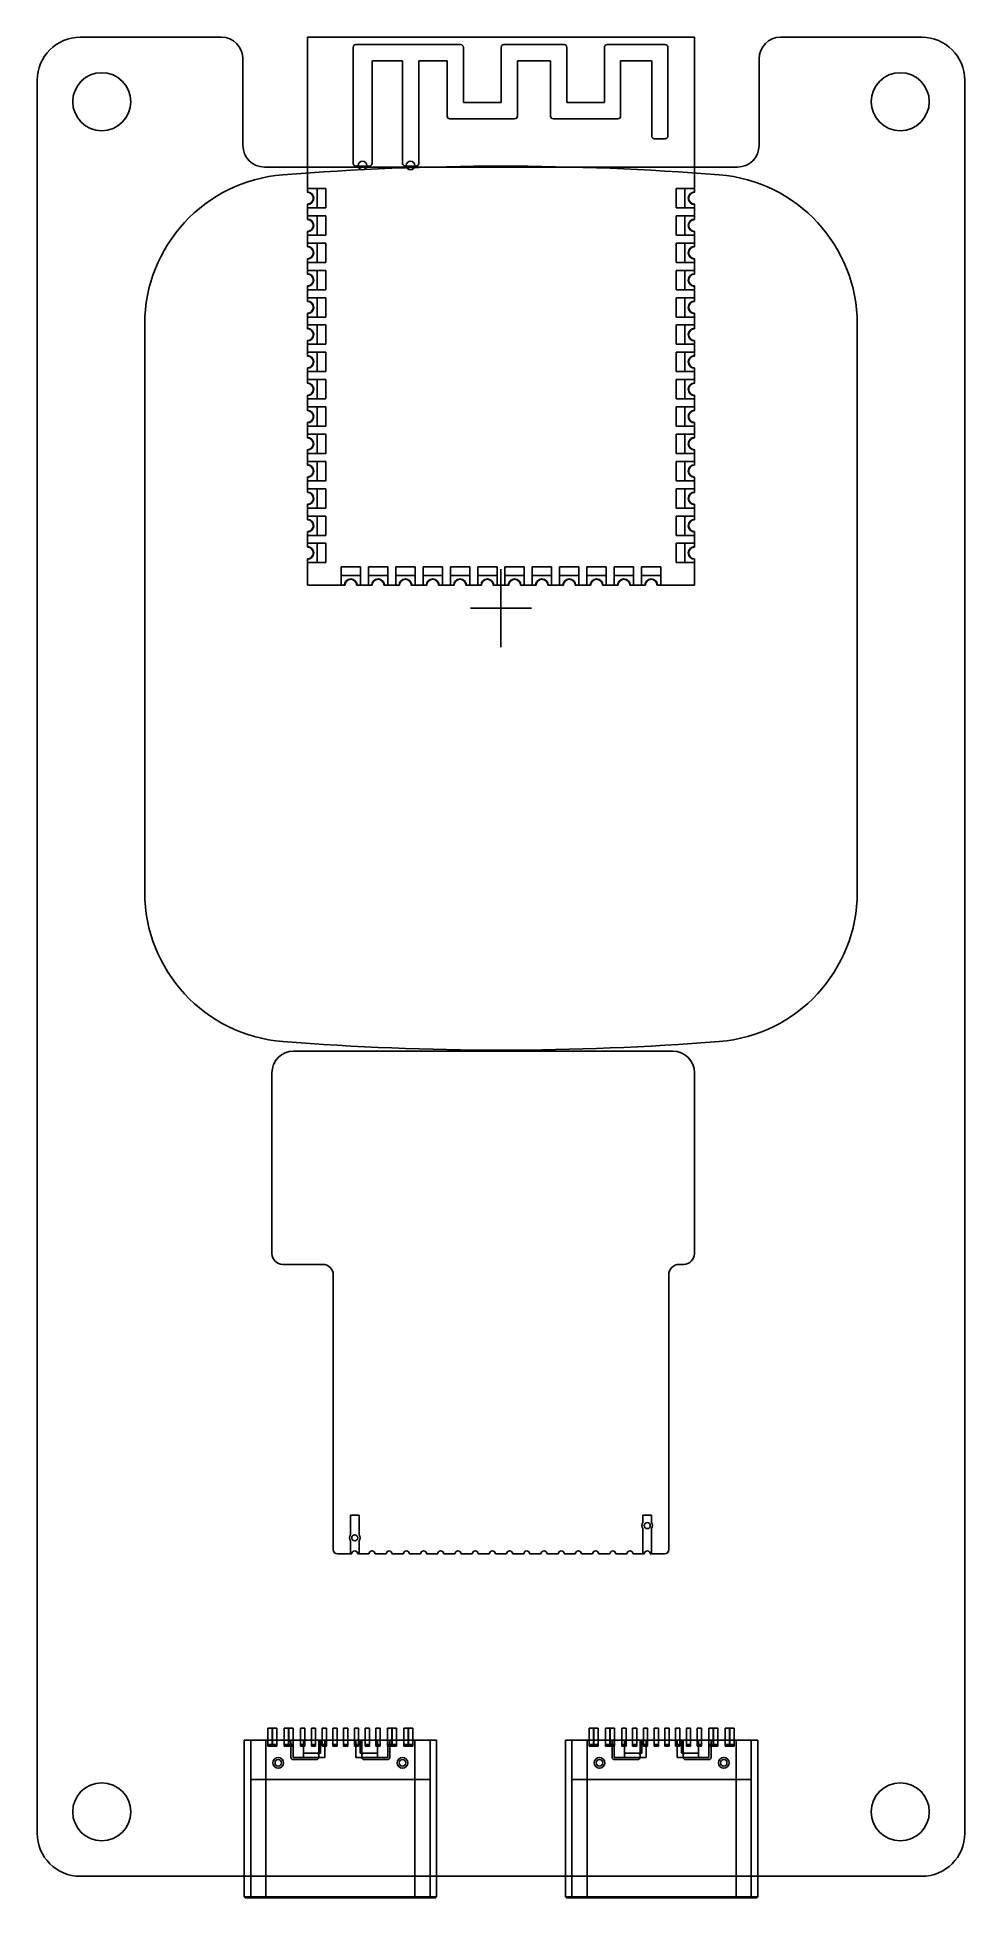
# Model space of a CAD drawing. Header units: millimetres. Extents: x 245 to 288.1, y 200.4 to 287.
import ezdxf

# ---------------------------------------------------------------- set-up
doc = ezdxf.new("R2010")
doc.units = ezdxf.units.MM
doc.header["$LTSCALE"] = 1.21
doc.header["$MEASUREMENT"] = 0
doc.layers.get('0').update_dxf_attribs({"linetype": 'CONTINUOUS'})
for name, color, linetype in [('03___PRT_ALL_CURVES', 7, 'CONTINUOUS'), ('INTFCLR_752352', 7, 'CONTINUOUS'), ('INTFCLR_752352_1', 7, 'CONTINUOUS'), ('INTFCLR_752352_10', 7, 'CONTINUOUS'), ('INTFCLR_752352_13', 7, 'CONTINUOUS'), ('INTFCLR_752352_14', 7, 'CONTINUOUS'), ('INTFCLR_752352_15', 7, 'CONTINUOUS'), ('INTFCLR_752352_16', 7, 'CONTINUOUS'), ('INTFCLR_752352_17', 7, 'CONTINUOUS'), ('INTFCLR_752352_18', 7, 'CONTINUOUS'), ('INTFCLR_752352_2', 7, 'CONTINUOUS'), ('INTFCLR_752352_21', 7, 'CONTINUOUS'), ('INTFCLR_752352_22', 7, 'CONTINUOUS'), ('INTFCLR_752352_23', 7, 'CONTINUOUS'), ('INTFCLR_752352_28', 7, 'CONTINUOUS'), ('INTFCLR_752352_4', 7, 'CONTINUOUS'), ('INTFCLR_752352_6', 7, 'CONTINUOUS'), ('INTFCLR_752352_7', 7, 'CONTINUOUS'), ('INTFCLR_752352_8', 7, 'CONTINUOUS')]:
    doc.layers.add(name, color=color, linetype=linetype)

msp = doc.modelspace()

# ---------------------------------------------------------------- linework, layer by layer
at = {"color": 7, "linetype": 'Continuous'}
for p, q in [((253.533, 287.01), (246.966, 287.01)), ((257.533, 287.01), (257.533, 279.795)), ((275.533, 287.01), (257.533, 287.01)), ((259.784, 286.666), (264.657, 286.666)), ((266.668, 286.666), (269.468, 286.666)), ((271.468, 286.666), (274.168, 286.666)), ((275.533, 279.795), (275.533, 287.01)), ((286.1, 287.01), (279.533, 287.01)), ((254.533, 281.968), (254.533, 286.01)), ((259.657, 281.139), (259.657, 286.539)), ((260.538, 285.912), (260.538, 281.139)), ((261.957, 285.912), (260.538, 285.912)), ((261.957, 281.139), (261.957, 285.912)), ((262.711, 285.912), (262.711, 281.139)), ((264.03, 285.912), (262.711, 285.912)), ((264.03, 283.339), (264.03, 285.912)), ((264.784, 286.539), (264.784, 283.966)), ((266.541, 283.966), (266.541, 286.539)), ((267.295, 285.912), (267.295, 283.339)), ((268.841, 285.912), (267.295, 285.912)), ((268.841, 283.339), (268.841, 285.912)), ((269.595, 286.539), (269.595, 283.966)), ((271.341, 283.966), (271.341, 286.539)), ((272.095, 285.912), (272.095, 283.339)), ((273.541, 285.912), (272.095, 285.912)), ((273.541, 282.413), (273.541, 285.912)), ((274.295, 286.539), (274.295, 282.413)), ((278.533, 286.01), (278.533, 281.968)), ((244.966, 285.01), (244.966, 203.433)), ((288.1, 203.433), (288.1, 285.01)), ((267.168, 283.212), (264.157, 283.212)), ((264.784, 283.966), (266.541, 283.966)), ((271.968, 283.212), (268.968, 283.212)), ((269.595, 283.966), (271.341, 283.966)), ((274.168, 282.286), (273.668, 282.286)), ((277.533, 280.968), (255.533, 280.968)), ((260.411, 281.012), (259.784, 281.012)), ((262.584, 281.012), (262.084, 281.012)), ((257.533, 279.97), (258.383, 279.97)), ((257.983, 279.07), (257.983, 279.97)), ((258.383, 279.97), (258.383, 279.07)), ((274.683, 279.07), (274.683, 279.97)), ((274.683, 279.97), (275.533, 279.97)), ((275.083, 279.97), (275.083, 279.07)), ((257.533, 279.245), (257.533, 278.525)), ((258.383, 279.07), (257.533, 279.07)), ((275.533, 279.07), (274.683, 279.07)), ((275.533, 278.525), (275.533, 279.245)), ((257.533, 278.7), (258.383, 278.7)), ((257.533, 277.975), (257.533, 277.255)), ((257.983, 277.8), (257.983, 278.7)), ((258.383, 278.7), (258.383, 277.8)), ((274.683, 277.8), (274.683, 278.7)), ((274.683, 278.7), (275.533, 278.7)), ((275.083, 278.7), (275.083, 277.8)), ((275.533, 277.255), (275.533, 277.975)), ((258.383, 277.8), (257.533, 277.8)), ((257.533, 277.43), (258.383, 277.43)), ((257.983, 276.53), (257.983, 277.43)), ((258.383, 277.43), (258.383, 276.53)), ((275.533, 277.8), (274.683, 277.8)), ((274.683, 276.53), (274.683, 277.43)), ((274.683, 277.43), (275.533, 277.43)), ((275.083, 277.43), (275.083, 276.53)), ((257.533, 276.705), (257.533, 275.985)), ((258.383, 276.53), (257.533, 276.53)), ((275.533, 276.53), (274.683, 276.53)), ((275.533, 275.985), (275.533, 276.705)), ((257.533, 276.16), (258.383, 276.16)), ((257.533, 275.435), (257.533, 274.715)), ((257.983, 275.26), (257.983, 276.16)), ((258.383, 276.16), (258.383, 275.26)), ((274.683, 275.26), (274.683, 276.16)), ((274.683, 276.16), (275.533, 276.16)), ((275.083, 276.16), (275.083, 275.26)), ((275.533, 274.715), (275.533, 275.435)), ((258.383, 275.26), (257.533, 275.26)), ((257.533, 274.89), (258.383, 274.89)), ((257.983, 273.99), (257.983, 274.89)), ((258.383, 274.89), (258.383, 273.99)), ((275.533, 275.26), (274.683, 275.26)), ((274.683, 273.99), (274.683, 274.89)), ((274.683, 274.89), (275.533, 274.89)), ((275.083, 274.89), (275.083, 273.99)), ((249.966, 273.664), (249.966, 247.222)), ((257.533, 274.165), (257.533, 273.445)), ((258.383, 273.99), (257.533, 273.99)), ((257.533, 273.62), (258.383, 273.62)), ((257.983, 272.72), (257.983, 273.62)), ((258.383, 273.62), (258.383, 272.72)), ((275.533, 273.99), (274.683, 273.99)), ((274.683, 272.72), (274.683, 273.62)), ((274.683, 273.62), (275.533, 273.62)), ((275.083, 273.62), (275.083, 272.72)), ((275.533, 273.445), (275.533, 274.165)), ((283.1, 247.222), (283.1, 273.664)), ((257.533, 272.895), (257.533, 272.175)), ((258.383, 272.72), (257.533, 272.72)), ((275.533, 272.72), (274.683, 272.72)), ((275.533, 272.175), (275.533, 272.895)), ((257.533, 272.35), (258.383, 272.35)), ((257.983, 271.45), (257.983, 272.35)), ((258.383, 272.35), (258.383, 271.45)), ((274.683, 271.45), (274.683, 272.35)), ((274.683, 272.35), (275.533, 272.35)), ((275.083, 272.35), (275.083, 271.45)), ((257.533, 271.625), (257.533, 270.905)), ((258.383, 271.45), (257.533, 271.45)), ((257.533, 271.08), (258.383, 271.08)), ((257.983, 270.18), (257.983, 271.08)), ((258.383, 271.08), (258.383, 270.18)), ((275.533, 271.45), (274.683, 271.45)), ((274.683, 270.18), (274.683, 271.08)), ((274.683, 271.08), (275.533, 271.08)), ((275.083, 271.08), (275.083, 270.18)), ((275.533, 270.905), (275.533, 271.625)), ((257.533, 270.355), (257.533, 269.635)), ((258.383, 270.18), (257.533, 270.18)), ((275.533, 270.18), (274.683, 270.18)), ((275.533, 269.635), (275.533, 270.355)), ((257.533, 269.81), (258.383, 269.81)), ((257.983, 268.91), (257.983, 269.81)), ((258.383, 269.81), (258.383, 268.91)), ((274.683, 268.91), (274.683, 269.81)), ((274.683, 269.81), (275.533, 269.81)), ((275.083, 269.81), (275.083, 268.91)), ((257.533, 269.085), (257.533, 268.365)), ((258.383, 268.91), (257.533, 268.91)), ((257.533, 268.54), (258.383, 268.54)), ((257.983, 267.64), (257.983, 268.54)), ((258.383, 268.54), (258.383, 267.64)), ((275.533, 268.91), (274.683, 268.91)), ((274.683, 267.64), (274.683, 268.54)), ((274.683, 268.54), (275.533, 268.54)), ((275.083, 268.54), (275.083, 267.64)), ((275.533, 268.365), (275.533, 269.085)), ((257.533, 267.815), (257.533, 267.095)), ((258.383, 267.64), (257.533, 267.64)), ((275.533, 267.64), (274.683, 267.64)), ((275.533, 267.095), (275.533, 267.815)), ((257.533, 267.27), (258.383, 267.27)), ((257.983, 266.37), (257.983, 267.27)), ((258.383, 267.27), (258.383, 266.37)), ((274.683, 266.37), (274.683, 267.27)), ((274.683, 267.27), (275.533, 267.27)), ((275.083, 267.27), (275.083, 266.37)), ((257.533, 266.545), (257.533, 265.825)), ((258.383, 266.37), (257.533, 266.37)), ((257.533, 266), (258.383, 266)), ((257.983, 265.1), (257.983, 266)), ((258.383, 266), (258.383, 265.1)), ((275.533, 266.37), (274.683, 266.37)), ((274.683, 265.1), (274.683, 266)), ((274.683, 266), (275.533, 266)), ((275.083, 266), (275.083, 265.1)), ((275.533, 265.825), (275.533, 266.545)), ((257.533, 265.275), (257.533, 264.555)), ((258.383, 265.1), (257.533, 265.1)), ((275.533, 265.1), (274.683, 265.1)), ((275.533, 264.555), (275.533, 265.275)), ((257.533, 264.73), (258.383, 264.73)), ((257.983, 263.83), (257.983, 264.73)), ((258.383, 264.73), (258.383, 263.83)), ((274.683, 263.83), (274.683, 264.73)), ((274.683, 264.73), (275.533, 264.73)), ((275.083, 264.73), (275.083, 263.83)), ((257.533, 264.005), (257.533, 263.285)), ((258.383, 263.83), (257.533, 263.83)), ((257.533, 263.46), (258.383, 263.46)), ((257.983, 262.56), (257.983, 263.46)), ((258.383, 263.46), (258.383, 262.56)), ((275.533, 263.83), (274.683, 263.83)), ((274.683, 262.56), (274.683, 263.46)), ((274.683, 263.46), (275.533, 263.46)), ((275.083, 263.46), (275.083, 262.56)), ((275.533, 263.285), (275.533, 264.005)), ((257.533, 262.735), (257.533, 261.51)), ((258.383, 262.56), (257.533, 262.56)), ((259.098, 261.51), (259.098, 262.36)), ((259.098, 262.36), (259.998, 262.36)), ((259.998, 262.36), (259.998, 261.51)), ((260.368, 261.51), (260.368, 262.36)), ((260.368, 262.36), (261.268, 262.36)), ((261.268, 262.36), (261.268, 261.51)), ((261.638, 261.51), (261.638, 262.36)), ((261.638, 262.36), (262.538, 262.36)), ((262.538, 262.36), (262.538, 261.51)), ((262.908, 261.51), (262.908, 262.36)), ((262.908, 262.36), (263.808, 262.36)), ((263.808, 262.36), (263.808, 261.51)), ((264.178, 261.51), (264.178, 262.36)), ((264.178, 262.36), (265.078, 262.36)), ((265.078, 262.36), (265.078, 261.51)), ((265.448, 261.51), (265.448, 262.36)), ((265.448, 262.36), (266.348, 262.36)), ((266.348, 262.36), (266.348, 261.51)), ((266.718, 261.51), (266.718, 262.36)), ((266.718, 262.36), (267.618, 262.36)), ((267.618, 262.36), (267.618, 261.51)), ((267.988, 261.51), (267.988, 262.36)), ((267.988, 262.36), (268.888, 262.36)), ((268.888, 262.36), (268.888, 261.51)), ((269.258, 261.51), (269.258, 262.36)), ((269.258, 262.36), (270.158, 262.36)), ((270.158, 262.36), (270.158, 261.51)), ((270.528, 261.51), (270.528, 262.36)), ((270.528, 262.36), (271.428, 262.36)), ((271.428, 262.36), (271.428, 261.51)), ((271.798, 261.51), (271.798, 262.36)), ((271.798, 262.36), (272.698, 262.36)), ((272.698, 262.36), (272.698, 261.51)), ((273.068, 261.51), (273.068, 262.36)), ((273.068, 262.36), (273.968, 262.36)), ((273.968, 262.36), (273.968, 261.51)), ((275.533, 262.56), (274.683, 262.56)), ((275.533, 261.51), (275.533, 262.735)), ((257.533, 261.51), (259.273, 261.51)), ((259.998, 261.96), (259.098, 261.96)), ((259.823, 261.51), (260.543, 261.51)), ((261.268, 261.96), (260.368, 261.96)), ((261.093, 261.51), (261.813, 261.51)), ((262.538, 261.96), (261.638, 261.96)), ((262.363, 261.51), (263.083, 261.51)), ((263.808, 261.96), (262.908, 261.96)), ((263.633, 261.51), (264.353, 261.51)), ((265.078, 261.96), (264.178, 261.96)), ((264.903, 261.51), (265.623, 261.51)), ((266.348, 261.96), (265.448, 261.96)), ((266.173, 261.51), (266.893, 261.51)), ((267.618, 261.96), (266.718, 261.96)), ((267.443, 261.51), (268.163, 261.51)), ((268.888, 261.96), (267.988, 261.96)), ((268.713, 261.51), (269.433, 261.51)), ((270.158, 261.96), (269.258, 261.96)), ((269.983, 261.51), (270.703, 261.51)), ((271.428, 261.96), (270.528, 261.96)), ((271.253, 261.51), (271.973, 261.51)), ((272.698, 261.96), (271.798, 261.96)), ((272.523, 261.51), (273.243, 261.51)), ((273.968, 261.96), (273.068, 261.96)), ((273.793, 261.51), (275.533, 261.51)), ((274.529, 239.826), (256.881, 239.826)), ((255.881, 238.826), (255.881, 230.407)), ((275.529, 230.407), (275.529, 238.826)), ((256.381, 229.907), (258.233, 229.907)), ((274.833, 229.907), (275.029, 229.907)), ((258.733, 229.407), (258.733, 216.633)), ((274.333, 216.633), (274.333, 229.407)), ((258.933, 216.433), (259.592, 216.433)), ((259.875, 216.433), (260.392, 216.433)), ((260.675, 216.433), (261.192, 216.433)), ((261.475, 216.433), (261.992, 216.433)), ((262.275, 216.433), (262.792, 216.433)), ((263.075, 216.433), (263.592, 216.433)), ((263.875, 216.433), (264.392, 216.433)), ((264.675, 216.433), (265.192, 216.433)), ((265.475, 216.433), (265.992, 216.433)), ((266.275, 216.433), (266.792, 216.433)), ((267.075, 216.433), (267.592, 216.433)), ((267.875, 216.433), (268.392, 216.433)), ((268.675, 216.433), (269.192, 216.433)), ((269.475, 216.433), (269.992, 216.433)), ((270.275, 216.433), (270.792, 216.433)), ((271.075, 216.433), (271.592, 216.433)), ((271.875, 216.433), (272.392, 216.433)), ((272.675, 216.433), (273.192, 216.433)), ((273.475, 216.433), (274.133, 216.433)), ((246.966, 201.433), (286.1, 201.433))]:
    msp.add_line(p, q, dxfattribs=at)
for centre, radius in [((247.966, 284.01), 1.35), ((285.1, 284.01), 1.35), ((260.088, 281.041), 0.2), ((262.325, 281.041), 0.2), ((247.966, 204.433), 1.35), ((285.1, 204.433), 1.35)]:
    msp.add_circle(centre, radius, dxfattribs=at)
for centre, radius, start, end in [((246.966, 285.01), 2, 90, 180), ((253.533, 286.01), 1, 0, 90), ((259.784, 286.539), 0.127, 90, 180), ((264.657, 286.539), 0.127, 0, 90), ((266.668, 286.539), 0.127, 90, 180), ((269.468, 286.539), 0.127, 0, 90), ((271.468, 286.539), 0.127, 90, 180), ((274.168, 286.539), 0.127, 0, 90), ((279.533, 286.01), 1, 90, 180), ((286.1, 285.01), 2, 0, 90), ((264.157, 283.339), 0.127, 180, 270), ((267.168, 283.339), 0.127, 270, 0), ((268.968, 283.339), 0.127, 180, 270), ((271.968, 283.339), 0.127, 270, 0), ((273.668, 282.413), 0.127, 180, 270), ((274.168, 282.413), 0.127, 270, 0), ((255.533, 281.968), 1, 180, 270), ((277.533, 281.968), 1, 270, 0), ((256.933, 273.664), 6.967, 94.52061, 180), ((266.533, 152.243), 128.767, 85.47939, 94.52061), ((259.784, 281.139), 0.127, 180, 270), ((260.411, 281.139), 0.127, 270, 0), ((262.084, 281.139), 0.127, 180, 270), ((262.584, 281.139), 0.127, 270, 0), ((276.133, 273.664), 6.967, 0, 85.47939), ((257.533, 279.52), 0.295, 270, 90), ((257.533, 279.52), 0.275, 270, 90), ((275.533, 279.52), 0.295, 90, 270), ((275.533, 279.52), 0.275, 90, 270), ((257.533, 278.25), 0.295, 270, 90), ((257.533, 278.25), 0.275, 270, 90), ((275.533, 278.25), 0.295, 90, 270), ((275.533, 278.25), 0.275, 90, 270), ((257.533, 276.98), 0.295, 270, 90), ((257.533, 276.98), 0.275, 270, 90), ((275.533, 276.98), 0.295, 90, 270), ((275.533, 276.98), 0.275, 90, 270), ((257.533, 275.71), 0.295, 270, 90), ((257.533, 275.71), 0.275, 270, 90), ((275.533, 275.71), 0.295, 90, 270), ((275.533, 275.71), 0.275, 90, 270), ((257.533, 274.44), 0.295, 270, 90), ((257.533, 274.44), 0.275, 270, 90), ((275.533, 274.44), 0.295, 90, 270), ((275.533, 274.44), 0.275, 90, 270), ((257.533, 273.17), 0.295, 270, 90), ((257.533, 273.17), 0.275, 270, 90), ((275.533, 273.17), 0.295, 90, 270), ((275.533, 273.17), 0.275, 90, 270), ((257.533, 271.9), 0.295, 270, 90), ((257.533, 271.9), 0.275, 270, 90), ((275.533, 271.9), 0.295, 90, 270), ((275.533, 271.9), 0.275, 90, 270), ((257.533, 270.63), 0.295, 270, 90), ((257.533, 270.63), 0.275, 270, 90), ((275.533, 270.63), 0.295, 90, 270), ((275.533, 270.63), 0.275, 90, 270), ((257.533, 269.36), 0.295, 270, 90), ((257.533, 269.36), 0.275, 270, 90), ((275.533, 269.36), 0.295, 90, 270), ((275.533, 269.36), 0.275, 90, 270), ((257.533, 268.09), 0.295, 270, 90), ((257.533, 268.09), 0.275, 270, 90), ((275.533, 268.09), 0.295, 90, 270), ((275.533, 268.09), 0.275, 90, 270), ((257.533, 266.82), 0.295, 270, 90), ((257.533, 266.82), 0.275, 270, 90), ((275.533, 266.82), 0.295, 90, 270), ((275.533, 266.82), 0.275, 90, 270), ((257.533, 265.55), 0.295, 270, 90), ((257.533, 265.55), 0.275, 270, 90), ((275.533, 265.55), 0.295, 90, 270), ((275.533, 265.55), 0.275, 90, 270), ((257.533, 264.28), 0.295, 270, 90), ((257.533, 264.28), 0.275, 270, 90), ((275.533, 264.28), 0.295, 90, 270), ((275.533, 264.28), 0.275, 90, 270), ((257.533, 263.01), 0.295, 270, 90), ((257.533, 263.01), 0.275, 270, 90), ((275.533, 263.01), 0.295, 90, 270), ((275.533, 263.01), 0.275, 90, 270), ((259.548, 261.51), 0.295, 0, 180), ((259.548, 261.51), 0.275, 0, 180), ((260.818, 261.51), 0.295, 0, 180), ((260.818, 261.51), 0.275, 0, 180), ((262.088, 261.51), 0.295, 0, 180), ((262.088, 261.51), 0.275, 0, 180), ((263.358, 261.51), 0.295, 0, 180), ((263.358, 261.51), 0.275, 0, 180), ((264.628, 261.51), 0.295, 0, 180), ((264.628, 261.51), 0.275, 0, 180), ((265.898, 261.51), 0.295, 0, 180), ((265.898, 261.51), 0.275, 0, 180), ((267.168, 261.51), 0.295, 0, 180), ((267.168, 261.51), 0.275, 0, 180), ((268.438, 261.51), 0.295, 0, 180), ((268.438, 261.51), 0.275, 0, 180), ((269.708, 261.51), 0.295, 0, 180), ((269.708, 261.51), 0.275, 0, 180), ((270.978, 261.51), 0.295, 0, 180), ((270.978, 261.51), 0.275, 0, 180), ((272.248, 261.51), 0.295, 0, 180), ((272.248, 261.51), 0.275, 0, 180), ((273.518, 261.51), 0.295, 0, 180), ((273.518, 261.51), 0.275, 0, 180), ((256.933, 247.222), 6.967, 180, 265.47939), ((276.133, 247.222), 6.967, 274.52061, 0), ((256.881, 238.826), 1, 90, 180), ((266.533, 368.643), 128.767, 265.47939, 274.52061), ((274.529, 238.826), 1, 0, 90), ((256.381, 230.407), 0.5, 180, 270), ((275.029, 230.407), 0.5, 270, 0), ((258.233, 229.407), 0.5, 0, 90), ((274.833, 229.407), 0.5, 90, 180), ((258.933, 216.633), 0.2, 180, 270), ((259.733, 216.433), 0.141, 0, 180), ((260.533, 216.433), 0.141, 0, 180), ((261.333, 216.433), 0.141, 0, 180), ((262.133, 216.433), 0.141, 0, 180), ((262.933, 216.433), 0.141, 0, 180), ((263.733, 216.433), 0.141, 0, 180), ((264.533, 216.433), 0.141, 0, 180), ((265.333, 216.433), 0.141, 0, 180), ((266.133, 216.433), 0.141, 0, 180), ((266.933, 216.433), 0.141, 0, 180), ((267.733, 216.433), 0.141, 0, 180), ((268.533, 216.433), 0.141, 0, 180), ((269.333, 216.433), 0.141, 0, 180), ((270.133, 216.433), 0.141, 0, 180), ((270.933, 216.433), 0.141, 0, 180), ((271.733, 216.433), 0.141, 0, 180), ((272.533, 216.433), 0.141, 0, 180), ((273.333, 216.433), 0.141, 0, 180), ((274.133, 216.633), 0.2, 270, 0), ((246.966, 203.433), 2, 180, 270), ((286.1, 203.433), 2, 270, 0)]:
    msp.add_arc(centre, radius, start, end, dxfattribs=at)
at = {"layer": '03___PRT_ALL_CURVES', "color": 4, "linetype": 'Continuous'}
for p, q in [((249.966, 247.222), (249.966, 273.664)), ((283.1, 273.664), (283.1, 247.222)), ((266.533, 262.262), (266.533, 258.624)), ((265.114, 260.443), (267.952, 260.443)), ((256.881, 239.826), (274.529, 239.826)), ((255.881, 238.826), (255.881, 230.407)), ((275.529, 238.826), (275.529, 230.407)), ((256.381, 229.907), (258.233, 229.907)), ((275.029, 229.907), (274.833, 229.907)), ((258.733, 216.633), (258.733, 229.407)), ((274.333, 216.633), (274.333, 229.407)), ((259.533, 218.233), (259.933, 218.233)), ((259.533, 218.233), (259.533, 217.325)), ((259.933, 218.233), (259.933, 217.325)), ((273.133, 218.233), (273.533, 218.233)), ((273.133, 218.233), (273.133, 217.895)), ((273.533, 218.233), (273.533, 217.895)), ((273.133, 217.612), (273.133, 216.433)), ((273.533, 217.612), (273.533, 216.433)), ((259.533, 217.042), (259.533, 216.433)), ((259.933, 217.042), (259.933, 216.433)), ((259.592, 216.433), (258.933, 216.433)), ((260.392, 216.433), (259.875, 216.433)), ((261.192, 216.433), (260.675, 216.433)), ((261.992, 216.433), (261.475, 216.433)), ((262.792, 216.433), (262.275, 216.433)), ((263.592, 216.433), (263.075, 216.433)), ((264.392, 216.433), (263.875, 216.433)), ((265.192, 216.433), (264.675, 216.433)), ((265.992, 216.433), (265.475, 216.433)), ((266.792, 216.433), (266.275, 216.433)), ((267.592, 216.433), (267.075, 216.433)), ((268.392, 216.433), (267.875, 216.433)), ((269.192, 216.433), (268.675, 216.433)), ((269.475, 216.433), (269.992, 216.433)), ((270.792, 216.433), (270.275, 216.433)), ((271.592, 216.433), (271.075, 216.433)), ((272.392, 216.433), (271.875, 216.433)), ((272.675, 216.433), (273.192, 216.433)), ((274.133, 216.433), (273.475, 216.433))]:
    msp.add_line(p, q, dxfattribs=at)
for centre in [(259.733, 217.183), (273.333, 217.753)]:
    msp.add_circle(centre, 0.141, dxfattribs=at)
for centre, radius, start, end in [((256.933, 273.664), 6.967, 94.52061, 180), ((266.533, 152.243), 128.767, 85.47939, 94.52061), ((276.133, 273.664), 6.967, 0, 85.47939), ((256.933, 247.222), 6.967, 180, 265.47939), ((276.133, 247.222), 6.967, 274.52061, 0), ((256.881, 238.826), 1, 90, 180), ((266.533, 368.643), 128.767, 265.47939, 274.52061), ((274.529, 238.826), 1, 0, 90), ((256.381, 230.407), 0.5, 180, 270), ((275.029, 230.407), 0.5, 270, 0), ((258.233, 229.407), 0.5, 0, 90), ((274.833, 229.407), 0.5, 90, 180), ((259.708, 217.183), 0.225, 141.05756, 218.94244), ((259.758, 217.183), 0.225, 321.05756, 38.94244), ((273.308, 217.753), 0.225, 141.05756, 218.94244), ((273.358, 217.753), 0.225, 321.05756, 38.94244), ((258.933, 216.633), 0.2, 180, 270), ((259.733, 216.433), 0.141, 0, 180), ((260.533, 216.433), 0.141, 0, 180), ((261.333, 216.433), 0.141, 0, 180), ((262.133, 216.433), 0.141, 0, 180), ((262.933, 216.433), 0.141, 0, 180), ((263.733, 216.433), 0.141, 0, 180), ((264.533, 216.433), 0.141, 0, 180), ((265.333, 216.433), 0.141, 0, 180), ((266.133, 216.433), 0.141, 0, 180), ((266.933, 216.433), 0.141, 0, 180), ((267.733, 216.433), 0.141, 0, 180), ((268.533, 216.433), 0.141, 0, 180), ((269.333, 216.433), 0.141, 0, 180), ((270.133, 216.433), 0.141, 0, 180), ((270.933, 216.433), 0.141, 0, 180), ((271.733, 216.433), 0.141, 0, 180), ((272.533, 216.433), 0.141, 0, 180), ((273.333, 216.433), 0.141, 0, 180), ((274.133, 216.633), 0.2, 270, 0)]:
    msp.add_arc(centre, radius, start, end, dxfattribs=at)
at = {"layer": 'INTFCLR_752352', "color": 7, "linetype": 'Continuous'}
for p, q in [((261.473, 208.333), (261.673, 208.333)), ((261.473, 208.333), (261.473, 207.483)), ((261.673, 207.483), (261.673, 208.333)), ((276.413, 208.333), (276.613, 208.333)), ((276.413, 208.333), (276.413, 207.483)), ((276.613, 207.483), (276.613, 208.333)), ((261.473, 207.573), (261.673, 207.573)), ((261.473, 207.533), (261.673, 207.533)), ((261.673, 207.483), (261.473, 207.483)), ((276.413, 207.573), (276.613, 207.573)), ((276.413, 207.533), (276.613, 207.533)), ((276.613, 207.483), (276.413, 207.483))]:
    msp.add_line(p, q, dxfattribs=at)
at = {"layer": 'INTFCLR_752352_1', "color": 7, "linetype": 'Continuous'}
for p, q in [((254.593, 207.763), (263.533, 207.763)), ((254.593, 207.108), (254.593, 207.763)), ((254.893, 205.933), (254.893, 207.763)), ((255.593, 205.933), (255.593, 207.108)), ((256.863, 206.963), (256.863, 207.763)), ((258.343, 206.963), (256.863, 206.963)), ((257.343, 207.763), (257.343, 206.963)), ((258.343, 206.963), (258.343, 207.763)), ((259.783, 206.963), (259.783, 207.763)), ((261.263, 206.963), (259.783, 206.963)), ((260.783, 206.963), (260.783, 207.763)), ((261.263, 207.763), (261.263, 206.963)), ((262.533, 207.108), (262.533, 205.933)), ((263.233, 205.933), (263.233, 207.763)), ((263.533, 207.763), (263.533, 207.108)), ((269.533, 207.763), (278.473, 207.763)), ((269.533, 207.108), (269.533, 207.763)), ((269.833, 205.933), (269.833, 207.763)), ((270.533, 205.933), (270.533, 207.108)), ((271.803, 206.963), (271.803, 207.763)), ((273.283, 206.963), (271.803, 206.963)), ((272.283, 207.763), (272.283, 206.963)), ((273.283, 206.963), (273.283, 207.763)), ((274.723, 206.963), (274.723, 207.763)), ((276.203, 206.963), (274.723, 206.963)), ((275.723, 206.963), (275.723, 207.763)), ((276.203, 207.763), (276.203, 206.963)), ((277.473, 207.108), (277.473, 205.933)), ((278.173, 205.933), (278.173, 207.763)), ((278.473, 207.763), (278.473, 207.108)), ((263.233, 205.933), (254.893, 205.933)), ((278.173, 205.933), (269.833, 205.933))]:
    msp.add_line(p, q, dxfattribs=at)
for centre, radius in [((256.173, 206.713), 0.25), ((261.953, 206.713), 0.25), ((271.113, 206.713), 0.25), ((276.893, 206.713), 0.25), ((256.173, 206.713), 0.15), ((261.953, 206.713), 0.15), ((271.113, 206.713), 0.15), ((276.893, 206.713), 0.15)]:
    msp.add_circle(centre, radius, dxfattribs=at)
at = {"layer": 'INTFCLR_752352_10', "color": 7, "linetype": 'Continuous'}
for p, q in [((260.413, 208.333), (260.213, 208.333)), ((260.213, 207.483), (260.213, 208.333)), ((260.413, 207.483), (260.413, 208.333)), ((275.353, 208.333), (275.153, 208.333)), ((275.153, 207.483), (275.153, 208.333)), ((275.353, 207.483), (275.353, 208.333)), ((260.413, 207.573), (260.213, 207.573)), ((260.213, 207.533), (260.413, 207.533)), ((260.413, 207.483), (260.213, 207.483)), ((275.353, 207.573), (275.153, 207.573)), ((275.153, 207.533), (275.353, 207.533)), ((275.353, 207.483), (275.153, 207.483))]:
    msp.add_line(p, q, dxfattribs=at)
at = {"layer": 'INTFCLR_752352_13', "color": 7, "linetype": 'Continuous'}
for p, q in [((260.913, 208.333), (260.713, 208.333)), ((260.713, 207.483), (260.713, 208.333)), ((260.913, 207.483), (260.913, 208.333)), ((275.853, 208.333), (275.653, 208.333)), ((275.653, 207.483), (275.653, 208.333)), ((275.853, 207.483), (275.853, 208.333)), ((260.913, 207.573), (260.713, 207.573)), ((260.713, 207.533), (260.913, 207.533)), ((260.913, 207.483), (260.713, 207.483)), ((275.853, 207.573), (275.653, 207.573)), ((275.653, 207.533), (275.853, 207.533)), ((275.853, 207.483), (275.653, 207.483))]:
    msp.add_line(p, q, dxfattribs=at)
at = {"layer": 'INTFCLR_752352_14', "color": 7, "linetype": 'Continuous'}
for p, q in [((261.253, 208.333), (261.453, 208.333)), ((261.253, 208.333), (261.253, 207.483)), ((261.453, 207.483), (261.453, 208.333)), ((276.193, 208.333), (276.393, 208.333)), ((276.193, 208.333), (276.193, 207.483)), ((276.393, 207.483), (276.393, 208.333)), ((261.253, 207.573), (261.453, 207.573)), ((261.253, 207.533), (261.453, 207.533)), ((261.453, 207.483), (261.253, 207.483)), ((276.193, 207.573), (276.393, 207.573)), ((276.193, 207.533), (276.393, 207.533)), ((276.393, 207.483), (276.193, 207.483))]:
    msp.add_line(p, q, dxfattribs=at)
at = {"layer": 'INTFCLR_752352_15', "color": 7, "linetype": 'Continuous'}
for p, q in [((259.413, 208.333), (259.213, 208.333)), ((259.213, 207.483), (259.213, 208.333)), ((259.413, 207.483), (259.413, 208.333)), ((274.353, 208.333), (274.153, 208.333)), ((274.153, 207.483), (274.153, 208.333)), ((274.353, 207.483), (274.353, 208.333)), ((259.413, 207.573), (259.213, 207.573)), ((259.213, 207.533), (259.413, 207.533)), ((259.413, 207.483), (259.213, 207.483)), ((274.353, 207.573), (274.153, 207.573)), ((274.153, 207.533), (274.353, 207.533)), ((274.353, 207.483), (274.153, 207.483))]:
    msp.add_line(p, q, dxfattribs=at)
at = {"layer": 'INTFCLR_752352_16', "color": 7, "linetype": 'Continuous'}
for p, q in [((257.213, 208.333), (257.413, 208.333)), ((257.213, 207.483), (257.213, 208.333)), ((257.413, 207.483), (257.413, 208.333)), ((272.153, 208.333), (272.353, 208.333)), ((272.153, 207.483), (272.153, 208.333)), ((272.353, 207.483), (272.353, 208.333)), ((257.213, 207.573), (257.413, 207.573)), ((257.213, 207.533), (257.413, 207.533)), ((257.413, 207.483), (257.213, 207.483)), ((272.153, 207.573), (272.353, 207.573)), ((272.153, 207.533), (272.353, 207.533)), ((272.353, 207.483), (272.153, 207.483))]:
    msp.add_line(p, q, dxfattribs=at)
at = {"layer": 'INTFCLR_752352_17', "color": 7, "linetype": 'Continuous'}
for p, q in [((256.653, 208.333), (256.453, 208.333)), ((256.453, 208.333), (256.453, 207.483)), ((256.653, 207.483), (256.653, 208.333)), ((271.593, 208.333), (271.393, 208.333)), ((271.393, 208.333), (271.393, 207.483)), ((271.593, 207.483), (271.593, 208.333)), ((256.653, 207.573), (256.453, 207.573)), ((256.453, 207.533), (256.653, 207.533)), ((256.653, 207.483), (256.453, 207.483)), ((271.593, 207.573), (271.393, 207.573)), ((271.393, 207.533), (271.593, 207.533)), ((271.593, 207.483), (271.393, 207.483))]:
    msp.add_line(p, q, dxfattribs=at)
at = {"layer": 'INTFCLR_752352_18', "color": 7, "linetype": 'Continuous'}
for p, q in [((262.213, 208.333), (262.013, 208.333)), ((262.013, 208.333), (262.013, 207.483)), ((262.213, 207.483), (262.213, 208.333)), ((277.153, 208.333), (276.953, 208.333)), ((276.953, 208.333), (276.953, 207.483)), ((277.153, 207.483), (277.153, 208.333)), ((262.213, 207.573), (262.013, 207.573)), ((262.013, 207.533), (262.213, 207.533)), ((262.213, 207.483), (262.013, 207.483)), ((277.153, 207.573), (276.953, 207.573)), ((276.953, 207.533), (277.153, 207.533)), ((277.153, 207.483), (276.953, 207.483))]:
    msp.add_line(p, q, dxfattribs=at)
at = {"layer": 'INTFCLR_752352_2', "color": 7, "linetype": 'Continuous'}
for p, q in [((254.893, 207.763), (254.593, 207.763)), ((254.593, 207.763), (254.593, 200.483)), ((254.893, 200.483), (254.893, 207.763)), ((256.663, 207.763), (255.393, 207.763)), ((255.593, 200.433), (255.593, 207.763)), ((256.763, 207.663), (256.763, 206.963)), ((257.343, 207.763), (260.783, 207.763)), ((257.343, 207.163), (257.343, 207.763)), ((258.143, 207.163), (257.343, 207.163)), ((258.063, 206.963), (258.063, 207.763)), ((258.143, 207.163), (258.143, 207.763)), ((259.983, 207.163), (259.983, 207.763)), ((259.983, 207.163), (260.783, 207.163)), ((260.063, 206.963), (260.063, 207.763)), ((260.783, 207.763), (260.783, 207.163)), ((261.363, 207.663), (261.363, 206.963)), ((261.463, 207.763), (262.733, 207.763)), ((262.533, 207.763), (262.533, 200.433)), ((263.533, 207.763), (263.233, 207.763)), ((263.233, 200.483), (263.233, 207.763)), ((263.533, 200.483), (263.533, 207.763)), ((269.833, 207.763), (269.533, 207.763)), ((269.533, 207.763), (269.533, 200.483)), ((269.833, 200.483), (269.833, 207.763)), ((271.603, 207.763), (270.333, 207.763)), ((270.533, 200.433), (270.533, 207.763)), ((271.703, 207.663), (271.703, 206.963)), ((272.283, 207.763), (275.723, 207.763)), ((272.283, 207.163), (272.283, 207.763)), ((273.083, 207.163), (272.283, 207.163)), ((273.003, 206.963), (273.003, 207.763)), ((273.083, 207.163), (273.083, 207.763)), ((274.923, 207.163), (274.923, 207.763)), ((274.923, 207.163), (275.723, 207.163)), ((275.003, 206.963), (275.003, 207.763)), ((275.723, 207.763), (275.723, 207.163)), ((276.303, 207.663), (276.303, 206.963)), ((276.403, 207.763), (277.673, 207.763)), ((277.473, 207.763), (277.473, 200.433)), ((278.473, 207.763), (278.173, 207.763)), ((278.173, 200.483), (278.173, 207.763)), ((278.473, 200.483), (278.473, 207.763)), ((256.863, 206.863), (257.963, 206.863)), ((261.263, 206.863), (260.163, 206.863)), ((271.803, 206.863), (272.903, 206.863)), ((276.203, 206.863), (275.103, 206.863)), ((254.893, 205.933), (263.233, 205.933)), ((269.833, 205.933), (278.173, 205.933)), ((263.533, 200.483), (254.593, 200.483)), ((254.643, 200.433), (254.593, 200.483)), ((263.483, 200.433), (254.643, 200.433)), ((254.893, 200.483), (254.843, 200.433)), ((263.283, 200.433), (263.233, 200.483)), ((263.533, 200.483), (263.483, 200.433)), ((278.473, 200.483), (269.533, 200.483)), ((269.583, 200.433), (269.533, 200.483)), ((278.423, 200.433), (269.583, 200.433)), ((269.833, 200.483), (269.783, 200.433)), ((278.223, 200.433), (278.173, 200.483)), ((278.473, 200.483), (278.423, 200.433))]:
    msp.add_line(p, q, dxfattribs=at)
for centre, radius, start, end in [((256.663, 207.663), 0.1, 0, 90), ((256.863, 206.963), 0.1, 180, 270), ((257.364, 207.688), 0.0755, 90.0184, 105.83122), ((257.364, 207.239), 0.0758, 254.19342, 269.95692), ((257.963, 207.063), 0.1, 0, 90), ((257.963, 206.963), 0.1, 270, 0), ((260.163, 207.063), 0.1, 90, 180), ((260.163, 206.963), 0.1, 180, 270), ((260.762, 207.688), 0.0758, 74.19343, 89.95692), ((260.762, 207.239), 0.0755, 270.0184, 285.83121), ((261.263, 206.963), 0.1, 270, 0), ((261.463, 207.663), 0.1, 90, 180), ((271.603, 207.663), 0.1, 0, 90), ((271.803, 206.963), 0.1, 180, 270), ((272.304, 207.688), 0.0755, 90.0184, 105.83122), ((272.304, 207.239), 0.0758, 254.19342, 269.95692), ((272.903, 207.063), 0.1, 0, 90), ((272.903, 206.963), 0.1, 270, 0), ((275.103, 207.063), 0.1, 90, 180), ((275.103, 206.963), 0.1, 180, 270), ((275.702, 207.688), 0.0758, 74.19343, 89.95692), ((275.702, 207.239), 0.0755, 270.0184, 285.83121), ((276.203, 206.963), 0.1, 270, 0), ((276.403, 207.663), 0.1, 90, 180)]:
    msp.add_arc(centre, radius, start, end, dxfattribs=at)
at = {"layer": 'INTFCLR_752352_21', "color": 7, "linetype": 'Continuous'}
for p, q in [((255.693, 208.333), (255.893, 208.333)), ((255.693, 208.333), (255.693, 207.483)), ((255.893, 207.483), (255.893, 208.333)), ((270.633, 208.333), (270.833, 208.333)), ((270.633, 208.333), (270.633, 207.483)), ((270.833, 207.483), (270.833, 208.333)), ((255.693, 207.573), (255.893, 207.573)), ((255.693, 207.533), (255.893, 207.533)), ((255.893, 207.483), (255.693, 207.483)), ((270.633, 207.573), (270.833, 207.573)), ((270.633, 207.533), (270.833, 207.533)), ((270.833, 207.483), (270.633, 207.483))]:
    msp.add_line(p, q, dxfattribs=at)
at = {"layer": 'INTFCLR_752352_22', "color": 7, "linetype": 'Continuous'}
for p, q in [((258.213, 208.333), (258.413, 208.333)), ((258.213, 207.483), (258.213, 208.333)), ((258.413, 207.483), (258.413, 208.333)), ((273.153, 208.333), (273.353, 208.333)), ((273.153, 207.483), (273.153, 208.333)), ((273.353, 207.483), (273.353, 208.333)), ((258.213, 207.573), (258.413, 207.573)), ((258.213, 207.533), (258.413, 207.533)), ((258.413, 207.483), (258.213, 207.483)), ((273.153, 207.573), (273.353, 207.573)), ((273.153, 207.533), (273.353, 207.533)), ((273.353, 207.483), (273.153, 207.483))]:
    msp.add_line(p, q, dxfattribs=at)
at = {"layer": 'INTFCLR_752352_23', "color": 7, "linetype": 'Continuous'}
for p, q in [((259.913, 208.333), (259.713, 208.333)), ((259.713, 207.483), (259.713, 208.333)), ((259.913, 207.483), (259.913, 208.333)), ((274.853, 208.333), (274.653, 208.333)), ((274.653, 207.483), (274.653, 208.333)), ((274.853, 207.483), (274.853, 208.333)), ((259.913, 207.573), (259.713, 207.573)), ((259.713, 207.533), (259.913, 207.533)), ((259.913, 207.483), (259.713, 207.483)), ((274.853, 207.573), (274.653, 207.573)), ((274.653, 207.533), (274.853, 207.533)), ((274.853, 207.483), (274.653, 207.483))]:
    msp.add_line(p, q, dxfattribs=at)
at = {"layer": 'INTFCLR_752352_28', "color": 7, "linetype": 'Continuous'}
for p, q in [((257.713, 208.333), (257.913, 208.333)), ((257.713, 207.483), (257.713, 208.333)), ((257.913, 207.483), (257.913, 208.333)), ((272.653, 208.333), (272.853, 208.333)), ((272.653, 207.483), (272.653, 208.333)), ((272.853, 207.483), (272.853, 208.333)), ((257.713, 207.573), (257.913, 207.573)), ((257.713, 207.533), (257.913, 207.533)), ((257.913, 207.483), (257.713, 207.483)), ((272.653, 207.573), (272.853, 207.573)), ((272.653, 207.533), (272.853, 207.533)), ((272.853, 207.483), (272.653, 207.483))]:
    msp.add_line(p, q, dxfattribs=at)
at = {"layer": 'INTFCLR_752352_4', "color": 7, "linetype": 'Continuous'}
for p, q in [((255.913, 208.333), (256.113, 208.333)), ((255.913, 208.333), (255.913, 207.483)), ((256.113, 207.483), (256.113, 208.333)), ((270.853, 208.333), (271.053, 208.333)), ((270.853, 208.333), (270.853, 207.483)), ((271.053, 207.483), (271.053, 208.333)), ((255.913, 207.573), (256.113, 207.573)), ((255.913, 207.533), (256.113, 207.533)), ((256.113, 207.483), (255.913, 207.483)), ((270.853, 207.573), (271.053, 207.573)), ((270.853, 207.533), (271.053, 207.533)), ((271.053, 207.483), (270.853, 207.483))]:
    msp.add_line(p, q, dxfattribs=at)
at = {"layer": 'INTFCLR_752352_6', "color": 7, "linetype": 'Continuous'}
for p, q in [((258.713, 208.333), (258.913, 208.333)), ((258.713, 207.483), (258.713, 208.333)), ((258.913, 207.483), (258.913, 208.333)), ((273.653, 208.333), (273.853, 208.333)), ((273.653, 207.483), (273.653, 208.333)), ((273.853, 207.483), (273.853, 208.333)), ((258.713, 207.573), (258.913, 207.573)), ((258.713, 207.533), (258.913, 207.533)), ((258.913, 207.483), (258.713, 207.483)), ((273.653, 207.573), (273.853, 207.573)), ((273.653, 207.533), (273.853, 207.533)), ((273.853, 207.483), (273.653, 207.483))]:
    msp.add_line(p, q, dxfattribs=at)
at = {"layer": 'INTFCLR_752352_7', "color": 7, "linetype": 'Continuous'}
for p, q in [((256.873, 208.333), (256.673, 208.333)), ((256.673, 208.333), (256.673, 207.483)), ((256.873, 207.483), (256.873, 208.333)), ((271.813, 208.333), (271.613, 208.333)), ((271.613, 208.333), (271.613, 207.483)), ((271.813, 207.483), (271.813, 208.333)), ((256.873, 207.573), (256.673, 207.573)), ((256.673, 207.533), (256.873, 207.533)), ((256.873, 207.483), (256.673, 207.483)), ((271.813, 207.573), (271.613, 207.573)), ((271.613, 207.533), (271.813, 207.533)), ((271.813, 207.483), (271.613, 207.483))]:
    msp.add_line(p, q, dxfattribs=at)
at = {"layer": 'INTFCLR_752352_8', "color": 7, "linetype": 'Continuous'}
for p, q in [((262.433, 208.333), (262.233, 208.333)), ((262.233, 208.333), (262.233, 207.483)), ((262.433, 207.483), (262.433, 208.333)), ((277.373, 208.333), (277.173, 208.333)), ((277.173, 208.333), (277.173, 207.483)), ((277.373, 207.483), (277.373, 208.333)), ((262.433, 207.573), (262.233, 207.573)), ((262.233, 207.533), (262.433, 207.533)), ((262.433, 207.483), (262.233, 207.483)), ((277.373, 207.573), (277.173, 207.573)), ((277.173, 207.533), (277.373, 207.533)), ((277.373, 207.483), (277.173, 207.483))]:
    msp.add_line(p, q, dxfattribs=at)

doc.saveas('drawing.dxf')
